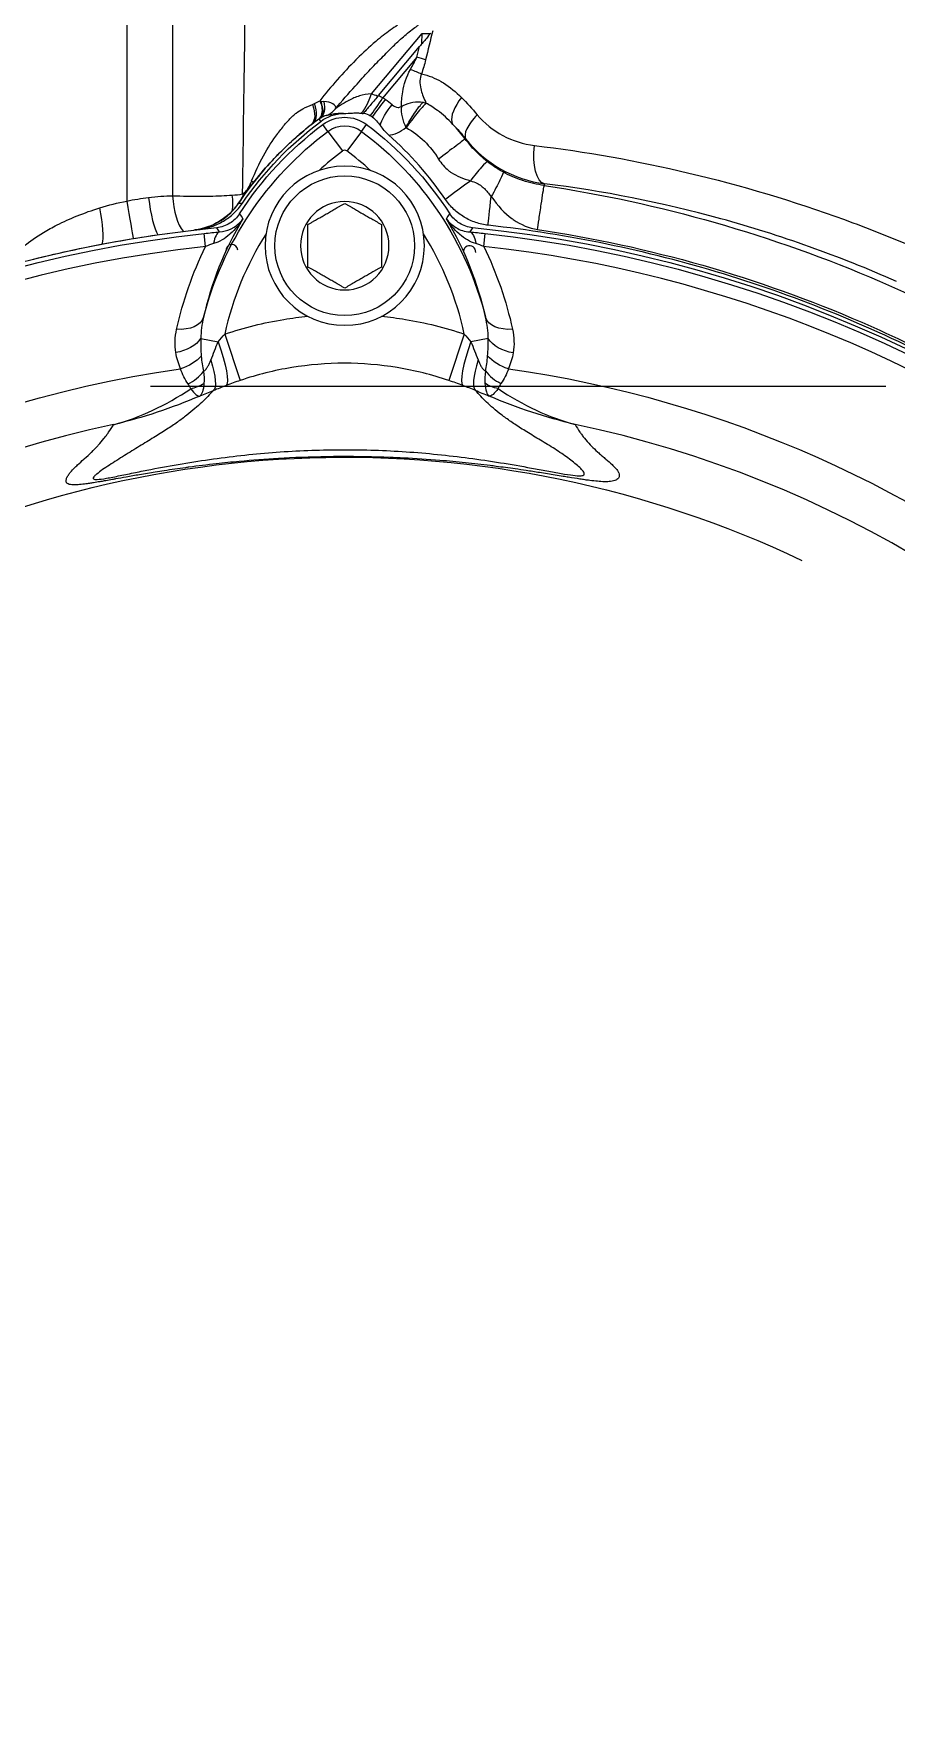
# Model space of a CAD drawing. Header units: millimetres. Extents: x 553637 to 584936, y 5008 to 53898.
# Drawn here: x 560128 to 560198.4, y 42216.2 to 42352.8 of the extents above; entities that cross this region are included whole.
import ezdxf

# ---------------------------------------------------------------- set-up
doc = ezdxf.new("R2010")
doc.units = ezdxf.units.MM
doc.header["$LTSCALE"] = 10
doc.header["$MEASUREMENT"] = 0
doc.layers.add('2', color=2, linetype='Continuous')

msp = doc.modelspace()

# ---------------------------------------------------------------- linework, layer by layer
at = {"layer": '2', "extrusion": (-1, 1.31047e-06, 1.33332e-29)}
for p, q in [((560135.63, 42353.49), (560135.63, 42339.14)), ((560139.37, 42352.34), (560139.37, 42352.34)), ((560155.59, 42347.89), (560159.73, 42352.82)), ((560159.71, 42351.99), (560159.73, 42352.82)), ((560156.16, 42347.75), (560159.51, 42351.75)), ((560159.29, 42350.88), (560156.5, 42347.55)), ((560151.31, 42345.83), (560151.45, 42345.64)), ((560152.03, 42344.82), (560151.61, 42345.38)), ((560154.79, 42344.82), (560155.2, 42345.38)), ((560154.92, 42346.28), (560154.95, 42346.32)), ((560152.03, 42344.82), (560153.23, 42343.23)), ((560154.79, 42344.82), (560153.59, 42343.22)), ((560163.25, 42344.2), (560163.28, 42344.22)), ((560145.21, 42339.82), (560145.21, 42339.82)), ((560169.71, 42340.55), (560169.69, 42340.4)), ((560139.49, 42338.49), (560139.49, 42338.49)), ((560137.69, 42337.69), (560137.69, 42337.69)), ((560139.63, 42337.9), (560139.63, 42337.9)), ((560139.69, 42337.72), (560139.69, 42337.72)), ((560142.06, 42335.43), (560141.95, 42336.49)), ((560164.75, 42335.43), (560164.86, 42336.49)), ((560141.82, 42329.34), (560141.82, 42329.34)), ((560141.66, 42327.92), (560143.08, 42327.65)), ((560143.62, 42328.27), (560144.89, 42324.49)), ((560163.17, 42328.27), (560161.9, 42324.49)), ((560165.12, 42327.91), (560163.71, 42327.65)), ((560141.82, 42325.54), (560141.82, 42325.55)), ((560141.82, 42323.3), (560141.82, 42323.3)), ((560141.82, 42317.55), (560141.82, 42317.55)), ((560141.82, 42317.43), (560141.82, 42317.44))]:
    msp.add_line(p, q, dxfattribs=at)
at = {"layer": '2'}
msp.add_line((560197.56, 42323.99, 9.82), (560137.56, 42323.99, 9.82), dxfattribs=at)
at = {"layer": '2', "extrusion": (3.3667e-22, 2.56909e-16, -1)}
for radius in [6.5, 3.61]:
    msp.add_circle((-560153.41, 42335.49), radius, dxfattribs=at)
at = {"layer": '2'}
msp.add_circle((560153.41, 42335.49), 5.7, dxfattribs=at)
at = {"layer": '2', "extrusion": (3.3667e-22, 2.56909e-16, -1)}
for centre, radius, start, end in [((-560168.53, 42322.82), 28.2, 32.7999, 53.1302), ((-560153.41, 42342.99), 2.99, 53.1302, 126.87), ((-560153.41, 42342.99), 2.3, 53.1302, 126.87), ((-560138.43, 42322.97), 27.99, 126.8053, 147.2755), ((-560168.53, 42322.82), 27.5, 14.3449, 53.1302), ((-560138.43, 42322.97), 27.3, 126.8037, 165.8341), ((-560153.41, 42231.49), 105.99, 5.6479, 84.351), ((-560153.41, 42231.49), 105.99, 95.6479, 174.351), ((-560153.41, 42231.49), 105.63, 6.2249, 83.7714), ((-560153.41, 42231.49), 105.63, 96.2249, 173.7714), ((-560127.01, 42330.01), 4.5, 102.8403, 103.0476), ((-560153.41, 42231.49), 94.9, 8.0915, 81.884), ((-560153.41, 42231.49), 94.9, 98.0915, 161.1672), ((-560153.41, 42231.49), 86.73, 60.7815, 115.472), ((-560153.41, 42231.49), 105.99, 275.6479, 354.351), ((-560153.41, 42231.49), 105.99, 185.6479, 264.351), ((-560153.41, 42231.49), 105.63, 276.2249, 353.7714), ((-560153.41, 42231.49), 105.63, 186.2249, 263.7714), ((-560153.41, 42231.49), 94.9, 188.0915, 261.884)]:
    msp.add_arc(centre, radius, start, end, dxfattribs=at)
at = {"layer": '2'}
for centre, radius, start, end in [((560168.53, 42322.82), 25.5, 126.8698, 132.457), ((560153.41, 42342.99), 0.3, 52.689, 126.8698), ((560138.43, 42322.97), 25.3, 47.5579, 53.1963), ((560168.53, 42322.82), 25.5, 147.6578, 167.6577), ((560144.2, 42335.08), 0.5, 5.3547, 185.3547), ((560138.43, 42322.97), 25.3, 12.1041, 32.2334), ((560153.41, 42231.49), 104.56, 96.2287, 173.7751), ((560163.6, 42334.99), 0.5, 354.6504, 174.6504), ((560153.41, 42231.49), 104.56, 20.1521, 83.7751), ((560153.41, 42231.49), 91.36, 101.9162, 258.0836), ((560153.41, 42231.49), 91.36, 281.878, 78.1218), ((560153.41, 42231.49), 104.56, 276.2287, 353.7751)]:
    msp.add_arc(centre, radius, start, end, dxfattribs=at)
for centre, major_axis, ratio, start_param, end_param in [((560158.84, 42352.98), (-3, 0.07), 0.047895, 1.873783, 2.124332), ((560591.43, 42238.07), (-122.18, 434.89), 0.982721, 1.04372, 1.049181), ((560158.93, 42350.77), (-1.94, 0.49), 0.095744, 4.145531, 4.550138), ((560153.81, 42342.39), (1, 5.7), 0.953355, 6.038188, 6.137862), ((560149.48, 42347.21), (-1.29, 1.78), 0.560588, -3.077173, -2.013846), ((560150.14, 42347.46), (-0.94, 1.77), 0.605576, 4.061591, 4.306874), ((560151.1, 42347.94), (-1.03, -1.72), 0.99801, 0.979149, 1.422152), ((560155.6, 42347.61), (-1.63, -1.84), 0.134325, 1.72834, 1.763989), ((560153.77, 42343.03), (-1.49, 5.13), 0.982332, 5.447958, 5.523302), ((560156.21, 42346.99), (-0.876, 0.33), 0.677534, -1.904948, -1.650838), ((560159.06, 42345.75), (-1.16, -1.5), 0.076836, 3.618277, 5.191216), ((560159.01, 42345.65), (-1.85, -0.76), 0.739589, 3.863385, 4.013111), ((560151.47, 42345.9), (-1.08, -0.79), 0.034781, -0.96165, -0.765568), ((560150.87, 42342.9), (-1.81, -3.2), 0.434935, 3.808219, 3.858947), ((560138.51, 42323), (3.16, -28.46), 0.983419, 2.066085, 2.313257), ((560161.74, 42343.05), (-1.51, -1.15), 0.010256, 3.193963, 5.164469), ((560163.89, 42340.85), (-1.17, -1.5), 0.074885, 3.194102, 4.811016), ((560143.39, 42340.67), (-2.95, 1.16), 0.305157, 3.889197, 3.938562), ((560132.59, 42338.76), (-0.81, 3.42), 0.218845, 3.495632, 4.606553), ((560135.63, 42339.32), (-0.56, 3.43), 0.008453, 1.62247, 2.817153), ((560138.06, 42339.61), (-0.36, 3.42), 0.195511, 1.603123, 2.782229), ((560140.73, 42339.75), (-0.11, 3.4), 0.40397, 1.609685, 2.694217), ((560142.36, 42339.81), (-0.74, 3.2), 0.553143, 4.106289, 4.524962), ((560143.48, 42333.63), (-0.26, 2.99), 0.276748, 0.036326, 0.799906), ((560164.5, 42327.8), (-1.42, -3.74), 0.172767, -1.466399, -0.05912), ((560165.7, 42327.31), (-1.57, -3.68), 0.230511, -1.157345, -0.052827), ((560140.36, 42326.13), (-1.79, -1.75), 0.69819, 1.093575, 1.755254), ((560166.42, 42326.15), (-1.78, 1.75), 0.696182, 1.382904, 2.049497), ((560140.56, 42325.83), (-2.39, -0.72), 0.811745, 1.443845, 1.917873), ((560058.25, 42229.18), (-116.32, -86.58), 0.387664, 3.384963, 3.403635)]:
    msp.add_ellipse(centre, major_axis=major_axis, ratio=ratio, start_param=start_param, end_param=end_param, dxfattribs=at)
at = {"layer": '2', "extrusion": (3.3667e-22, 2.56909e-16, -1)}
for centre, major_axis, ratio, start_param, end_param in [((560592.53, 42234.93), (127.08, -436.27), 0.982333, 2.107866, 2.109856), ((560158.59, 42349.63), (-1.89, 0.65), 0.150871, 1.614645, 2.131774), ((560149.27, 42347.14), (1.35, -1.82), 0.558596, -1.119162, -0.05176), ((560150.29, 42347.54), (-1.06, 1.68), 0.60684, -4.191021, -3.208838), ((560163.3, 42327.89), (-16.9, -17.79), 0.86441, 1.385433, 1.764018), ((560152.57, 42342.97), (-1.89, 2.41), 0.124002, -0.052285, -0.04192), ((560153.87, 42343.43), (3.43, 0.04), 0.887524, -1.237023, -1.062941), ((560158.27, 42344.95), (0.168, 0.178), 0.531087, -0.276884, -0.129285), ((560170.15, 42343.51), (-0.37, -2.98), 0.420508, 0.057724, 1.571265), ((560165.42, 42339.85), (-0.91, -1.67), 0.065971, 3.194068, 4.885172), ((560142.68, 42339.89), (-1.75, 2.72), 0.66149, 2.029825, 2.09864), ((560168.61, 42324.29), (-0.2, -34.75), 0.746516, 2.051796, 2.060901), ((560164.02, 42340.89), (-2.46, -1.72), 0.042888, 0.27385, 1.454625), ((560140.6, 42341.73), (-1.59, -4.72), 0.998169, -1.305757, -0.440171), ((560165.44, 42340.05), (-0.33, -2.98), 0.005759, 0.258371, 1.386035), ((560163.34, 42333.63), (-0.26, -2.99), 0.275932, 3.17791, 3.941991), ((560139.47, 42330.26), (-2.44, 0.55), 0.61716, 3.185961, 4.481982), ((560167.33, 42330.26), (-2.44, -0.55), 0.617656, -1.342509, -0.044391), ((560139.39, 42328.35), (-2.46, -0.42), 0.642659, 3.667819, 4.729172), ((560142.29, 42327.8), (-1.42, 3.74), 0.172155, 1.675815, 3.083601), ((560167.39, 42328.33), (-2.46, 0.44), 0.64256, -1.593135, -0.531778), ((560139.78, 42327.03), (-2.32, -0.93), 0.631919, 4.03099, 4.864846), ((560141.07, 42327.31), (-1.57, 3.68), 0.228853, 1.989243, 3.088598), ((560166.99, 42327.04), (-2.32, 0.94), 0.6313, -1.727433, -0.890658), ((560166.21, 42325.84), (-2.4, 0.72), 0.81164, -1.697389, -1.222761)]:
    msp.add_ellipse(centre, major_axis=major_axis, ratio=ratio, start_param=start_param, end_param=end_param, dxfattribs=at)
at = {"layer": '2'}
for points, degree in [([(560139.37, 42339.57), (560139.37, 42344.21), (560139.37, 42348.85), (560139.37, 42353.49)], 3), ([(560145.07, 42339.72), (560145.14, 42344.31), (560145.21, 42348.9), (560145.27, 42353.49)], 3), ([(560158.77, 42349.89), (560158.95, 42350.22), (560159.13, 42350.54), (560159.29, 42350.88)], 3), ([(560160.01, 42350.67), (560159.92, 42350.28), (560159.8, 42349.9), (560159.68, 42349.53)], 3), ([(560152.57, 42348.77), (560152.57, 42348.77), (560152.57, 42348.77), (560152.57, 42348.77)], 3), ([(560154.77, 42346.31), (560154.94, 42346.49), (560155.12, 42346.76), (560155.3, 42347.11), (560155.46, 42347.5), (560155.59, 42347.89)], 5), ([(560150.77, 42347.03), (560150.82, 42347.05), (560150.87, 42347.07), (560150.93, 42347.1)], 3), ([(560150.93, 42347.1), (560151.08, 42347.16), (560151.23, 42347.24), (560151.37, 42347.32)], 3), ([(560151.31, 42345.83), (560151.54, 42346.03), (560151.63, 42346.4), (560151.56, 42346.85)], 3), ([(560151.37, 42347.32), (560151.43, 42347.3), (560151.46, 42347.3), (560151.5, 42347.29)], 3), ([(560151.37, 42347.32), (560151.46, 42347.11), (560151.52, 42346.99), (560151.56, 42346.85)], 3), ([(560151.5, 42347.29), (560151.61, 42347.27), (560151.68, 42347.26), (560151.71, 42347.26)], 3), ([(560152.56, 42346.99), (560152.56, 42346.99), (560152.56, 42346.99), (560152.56, 42346.99)], 3), ([(560155.5, 42346.11), (560155.78, 42346.45), (560156.17, 42347.01), (560156.5, 42347.55)], 3), ([(560156.71, 42347.44), (560156.32, 42346.93), (560155.91, 42346.38), (560155.65, 42346.02)], 3), ([(560156.32, 42345.3), (560156.42, 42345.77), (560156.8, 42346.46), (560157.29, 42347)], 3), ([(560157.29, 42347), (560157.11, 42347.15), (560156.92, 42347.3), (560156.71, 42347.44)], 3), ([(560158.03, 42346.85), (560157.96, 42346.33), (560158.13, 42345.69), (560158.4, 42345.14)], 3), ([(560162.94, 42347.6), (560163.38, 42347.15), (560163.82, 42346.68), (560164.22, 42346.19)], 3), ([(560150.67, 42345.36), (560150.47, 42345.21), (560150.27, 42345.04), (560150.07, 42344.88)], 3), ([(560150.83, 42345.48), (560150.77, 42345.44), (560150.72, 42345.4), (560150.67, 42345.36)], 3), ([(560151.31, 42345.83), (560151.15, 42345.72), (560150.99, 42345.6), (560150.83, 42345.48)], 3), ([(560151.95, 42346.13), (560151.94, 42346.15), (560151.71, 42346.07), (560151.42, 42345.9)], 3), ([(560151.42, 42345.9), (560151.42, 42345.9), (560151.42, 42345.9), (560151.42, 42345.9)], 3), ([(560151.45, 42345.64), (560151.99, 42346.05), (560152.65, 42346.28), (560153.32, 42346.29)], 3), ([(560152.56, 42346.24), (560152.56, 42346.24), (560152.56, 42346.24), (560152.56, 42346.24)], 3), ([(560154.77, 42346.31), (560154.82, 42346.3), (560154.87, 42346.29), (560154.92, 42346.28)], 3), ([(560158.42, 42345.13), (560159.51, 42344.52), (560160.42, 42343.63), (560161.07, 42342.56)], 3), ([(560162.24, 42345.4), (560162.6, 42345.03), (560162.95, 42344.64), (560163.28, 42344.22)], 3), ([(560163.25, 42344.2), (560162.93, 42344.61), (560162.59, 42345.02), (560162.24, 42345.4)], 3), ([(560164.22, 42346.19), (560165.38, 42344.79), (560167.09, 42343.89), (560168.9, 42343.67)], 3), ([(560149.43, 42344.32), (560149.42, 42344.31), (560149.41, 42344.3), (560149.39, 42344.29)], 3), ([(560150.07, 42344.88), (560149.9, 42344.74), (560149.74, 42344.6), (560149.59, 42344.46)], 3), ([(560163.28, 42344.22), (560164.87, 42342.2), (560167.21, 42340.88), (560169.71, 42340.55)], 3), ([(560144.23, 42339.62), (560144.53, 42339.63), (560144.82, 42339.67), (560145.07, 42339.72)], 3), ([(560145.96, 42340.65), (560145.92, 42340.7), (560145.86, 42340.74), (560145.81, 42340.78)], 3), ([(560133.42, 42338.58), (560134.14, 42338.8), (560134.88, 42338.99), (560135.63, 42339.14)], 3), ([(560135.63, 42339.14), (560136.22, 42339.26), (560136.81, 42339.36), (560137.4, 42339.43)], 3), ([(560137.4, 42339.43), (560138.08, 42339.51), (560138.74, 42339.56), (560139.37, 42339.57)], 3), ([(560144.74, 42338.96), (560144.85, 42338.96), (560144.96, 42338.96), (560145.07, 42338.97)], 3), ([(560144.74, 42338.96), (560144.74, 42338.96), (560144.74, 42338.96), (560144.74, 42338.96), (560144.74, 42338.96), (560144.74, 42338.96)], 5), ([(560144.75, 42338.98), (560144.75, 42338.98), (560144.75, 42338.98), (560144.75, 42338.98), (560144.75, 42338.98), (560144.75, 42338.98)], 5), ([(560145.1, 42337.68), (560143.55, 42335.1), (560142.51, 42332.41), (560141.89, 42329.64)], 3), ([(560143.19, 42336.61), (560143.12, 42336.73), (560143.05, 42336.85), (560142.98, 42336.96)], 3), ([(560144.83, 42338.1), (560144.92, 42337.96), (560145.01, 42337.82), (560145.1, 42337.68)], 3), ([(560161.71, 42337.69), (560161.8, 42337.82), (560161.89, 42337.96), (560161.98, 42338.1)], 3), ([(560164.9, 42329.65), (560164.29, 42332.41), (560163.25, 42335.11), (560161.71, 42337.69)], 3), ([(560163.84, 42336.96), (560163.77, 42336.85), (560163.7, 42336.73), (560163.63, 42336.61)], 3), ([(560141.95, 42336.49), (560142.37, 42336.54), (560142.78, 42336.58), (560143.19, 42336.61)], 3), ([(560142.7, 42335.66), (560142.48, 42335.59), (560142.27, 42335.51), (560142.06, 42335.43)], 3), ([(560163.63, 42336.61), (560164.03, 42336.58), (560164.44, 42336.54), (560164.86, 42336.49)], 3), ([(560164.75, 42335.43), (560164.54, 42335.51), (560164.33, 42335.59), (560164.11, 42335.66)], 3), ([(560139.69, 42328.66), (560140.2, 42330.97), (560140.98, 42333.23), (560142.06, 42335.43)], 3), ([(560164.75, 42335.43), (560165.82, 42333.23), (560166.6, 42330.98), (560167.1, 42328.67)], 3), ([(560141.89, 42329.64), (560141.75, 42329.07), (560141.67, 42328.5), (560141.66, 42327.92)], 3), ([(560165.12, 42327.91), (560165.12, 42328.5), (560165.04, 42329.07), (560164.9, 42329.65)], 3), ([(560139.62, 42326.76), (560139.52, 42327.39), (560139.55, 42328.02), (560139.69, 42328.66)], 3), ([(560141.66, 42327.92), (560141.65, 42327.43), (560141.67, 42326.95), (560141.7, 42326.48)], 3), ([(560142.48, 42326.14), (560142.69, 42326.64), (560142.87, 42327.15), (560143.08, 42327.65)], 3), ([(560143.08, 42327.65), (560143.26, 42327.86), (560143.43, 42328.07), (560143.62, 42328.27)], 3), ([(560163.17, 42328.27), (560163.35, 42328.07), (560163.53, 42327.86), (560163.71, 42327.65)], 3), ([(560163.71, 42327.65), (560163.91, 42327.16), (560164.09, 42326.66), (560164.29, 42326.17)], 3), ([(560165.07, 42326.49), (560165.11, 42326.96), (560165.13, 42327.43), (560165.12, 42327.91)], 3), ([(560167.1, 42328.67), (560167.24, 42328.02), (560167.27, 42327.38), (560167.16, 42326.74)], 3), ([(560140.01, 42325.44), (560139.84, 42325.87), (560139.7, 42326.31), (560139.62, 42326.76)], 3), ([(560141.7, 42326.48), (560141.73, 42326.03), (560141.79, 42325.62), (560141.88, 42325.23)], 3), ([(560164.89, 42325.26), (560164.98, 42325.64), (560165.04, 42326.05), (560165.07, 42326.49)], 3), ([(560167.16, 42326.74), (560167.08, 42326.3), (560166.94, 42325.87), (560166.77, 42325.45)], 3), ([(560140.62, 42324.22), (560140.36, 42324.57), (560140.16, 42324.98), (560140.01, 42325.44)], 3), ([(560141.88, 42325.23), (560141.93, 42324.87), (560141.95, 42324.54), (560141.92, 42324.25)], 3), ([(560161.9, 42324.49), (560160.52, 42324.95), (560157.73, 42325.65), (560153.38, 42326.01), (560149.06, 42325.65), (560146.27, 42324.96), (560144.89, 42324.49)], 3), ([(560146.79, 42325.05), (560146.79, 42325.05), (560146.79, 42325.05), (560146.79, 42325.05)], 3), ([(560152.42, 42325.87), (560152.42, 42325.87), (560152.42, 42325.87), (560152.42, 42325.87)], 3), ([(560164.89, 42325.26), (560164.84, 42324.89), (560164.82, 42324.55), (560164.85, 42324.26)], 3), ([(560166.77, 42325.45), (560166.61, 42324.99), (560166.41, 42324.58), (560166.16, 42324.24)], 3), ([(560134.55, 42320.87), (560136.71, 42321.46), (560138.81, 42322.45), (560140.84, 42323.81)], 3), ([(560140.84, 42323.81), (560140.8, 42323.95), (560140.72, 42324.09), (560140.62, 42324.22)], 3), ([(560140.84, 42323.81), (560141.15, 42323.4), (560141.41, 42323.18), (560141.58, 42323.21)], 3), ([(560141.92, 42324.25), (560141.88, 42323.69), (560141.76, 42323.32), (560141.58, 42323.21)], 3), ([(560143.74, 42324.08), (560143.38, 42323.94), (560143.03, 42323.8), (560142.68, 42323.65)], 3), ([(560144.89, 42324.49), (560144.5, 42324.36), (560144.12, 42324.22), (560143.74, 42324.08)], 3), ([(560164.09, 42323.66), (560163.75, 42323.8), (560163.4, 42323.94), (560163.05, 42324.08)], 3), ([(560164.85, 42324.26), (560164.89, 42323.69), (560165.02, 42323.33), (560165.19, 42323.21)], 3), ([(560165.94, 42323.82), (560165.63, 42323.4), (560165.36, 42323.19), (560165.19, 42323.21)], 3), ([(560166.16, 42324.24), (560166.06, 42324.1), (560165.97, 42323.96), (560165.94, 42323.82)], 3), ([(560165.94, 42323.82), (560167.96, 42322.45), (560170.05, 42321.47), (560172.21, 42320.89)], 3), ([(560141.58, 42323.21), (560139.28, 42322.22), (560136.93, 42321.45), (560134.55, 42320.87)], 3), ([(560172.21, 42320.89), (560169.83, 42321.46), (560167.49, 42322.23), (560165.19, 42323.21)], 3), ([(560168.05, 42322.54), (560168.05, 42322.54), (560168.05, 42322.54), (560168.05, 42322.54)], 3), ([(560169.71, 42321.75), (560169.71, 42321.75), (560169.71, 42321.75), (560169.71, 42321.75)], 3), ([(560146.82, 42318.03), (560146.82, 42318.03), (560146.82, 42318.03), (560146.82, 42318.03)], 3), ([(560146.82, 42317.96), (560146.82, 42317.96), (560146.82, 42317.96), (560146.82, 42317.96)], 3), ([(560152.37, 42318.26), (560152.37, 42318.26), (560152.37, 42318.26), (560152.37, 42318.26)], 3), ([(560134.07, 42316.52), (560134.07, 42316.52), (560134.07, 42316.52), (560134.07, 42316.52)], 3), ([(560134.69, 42316.44), (560134.69, 42316.44), (560134.69, 42316.44), (560134.69, 42316.44)], 3), ([(560134.71, 42316.64), (560134.71, 42316.64), (560134.71, 42316.64), (560134.71, 42316.64)], 3), ([(560167.55, 42317.05), (560167.55, 42317.05), (560167.55, 42317.05), (560167.55, 42317.05)], 3), ([(560169.23, 42316.76), (560169.23, 42316.76), (560169.23, 42316.76), (560169.23, 42316.76)], 3), ([(560169.25, 42316.97), (560169.25, 42316.97), (560169.25, 42316.97), (560169.25, 42316.97)], 3), ([(560169.28, 42317.22), (560169.28, 42317.22), (560169.28, 42317.22), (560169.28, 42317.22)], 3), ([(560134.04, 42316.02), (560134.04, 42316.02), (560134.04, 42316.02), (560134.04, 42316.02)], 3), ([(560134.68, 42316.17), (560134.68, 42316.17), (560134.68, 42316.17), (560134.68, 42316.17)], 3)]:
    msp.add_open_spline(points, degree=degree, dxfattribs=at)
for points, degree, knots in [([(560157.72, 42353.49), (560157.31, 42353.24), (560156.93, 42352.96), (560156.55, 42352.67), (560156.34, 42352.5), (560156.14, 42352.34), (560155.94, 42352.17), (560155.41, 42351.71), (560154.9, 42351.24), (560154.4, 42350.75), (560154.37, 42350.72), (560154.34, 42350.69), (560154.31, 42350.66), (560153.27, 42349.61), (560152.29, 42348.49), (560151.37, 42347.32)], 3, [0, 0, 0, 0, 0.1163459, 0.1163459, 0.1163459, 0.1806733, 0.1806733, 0.1806733, 0.3509431, 0.3509431, 0.3509431, 0.3613465, 0.3613465, 0.3613465, 0.7226931, 0.7226931, 0.7226931, 0.7226931]), ([(560152.65, 42346.67), (560153.18, 42347.3), (560153.72, 42347.92), (560154.27, 42348.53), (560154.46, 42348.74), (560154.65, 42348.95), (560154.84, 42349.16), (560155.2, 42349.56), (560155.56, 42349.95), (560155.93, 42350.33), (560156.26, 42350.67), (560156.59, 42351.01), (560156.92, 42351.34), (560157.16, 42351.58), (560157.4, 42351.82), (560157.64, 42352.05), (560157.94, 42352.32), (560158.23, 42352.59), (560158.53, 42352.84), (560158.7, 42352.98), (560158.86, 42353.11), (560159.03, 42353.24), (560159.16, 42353.33), (560159.3, 42353.42), (560159.43, 42353.49)], 3, [0.1422618, 0.1422618, 0.1422618, 0.1422618, 0.3566972, 0.3566972, 0.3566972, 0.4315289, 0.4315289, 0.4315289, 0.5711326, 0.5711326, 0.5711326, 0.6957149, 0.6957149, 0.6957149, 0.785568, 0.785568, 0.785568, 0.8927857, 0.8927857, 0.8927857, 0.952768, 0.952768, 0.952768, 1, 1, 1, 1]), ([(560160.44, 42352.86), (560160.32, 42352.72), (560160.2, 42352.57), (560159.89, 42352.2), (560159.7, 42351.97), (560159.51, 42351.75)], 3, [-0.1749773, -0.1749773, -0.1749773, -0.1749773, -0.1155453, -0.1155453, -0.0259438, -0.0259438, -0.0259438, -0.0259438]), ([(560158.03, 42346.85), (560158.03, 42347.2), (560158.07, 42347.62), (560158.14, 42348.06), (560158.25, 42348.65), (560158.44, 42349.3), (560158.77, 42349.89)], 3, [0.0000095, 0.0000095, 0.0000095, 0.0000095, 0.4284495, 0.4284495, 0.4284495, 0.9999989, 0.9999989, 0.9999989, 0.9999989]), ([(560159.68, 42349.53), (560159.51, 42349.17), (560159.52, 42348.73), (560159.62, 42348.31), (560159.63, 42348.26), (560159.64, 42348.21), (560159.65, 42348.17), (560159.69, 42348), (560159.75, 42347.84), (560159.81, 42347.68), (560159.89, 42347.48), (560159.98, 42347.29), (560160.04, 42347.13)], 3, [0, 0, 0, 0, 0.4999993, 0.4999993, 0.4999993, 0.5556192, 0.5556192, 0.5556192, 0.7499993, 0.7499993, 0.7499993, 0.9999993, 0.9999993, 0.9999993, 0.9999993]), ([(560159.68, 42349.53), (560160.26, 42349.4), (560160.78, 42349.18), (560161.27, 42348.89), (560161.33, 42348.85), (560161.4, 42348.82), (560161.46, 42348.78), (560162, 42348.44), (560162.49, 42348.04), (560162.94, 42347.6)], 3, [0, 0, 0, 0, 0.441619, 0.441619, 0.441619, 0.5, 0.5, 0.5, 1, 1, 1, 1]), ([(560155.59, 42347.89), (560155.24, 42347.89), (560154.91, 42347.82), (560154.61, 42347.72), (560154.3, 42347.62), (560154.02, 42347.5), (560153.75, 42347.36), (560153.73, 42347.35), (560153.71, 42347.34), (560153.69, 42347.33), (560153.46, 42347.2), (560153.24, 42347.07), (560153.05, 42346.95), (560152.85, 42346.82), (560152.68, 42346.7), (560152.65, 42346.67)], 3, [0, 0, 0, 0, 0.25, 0.25, 0.25, 0.5, 0.5, 0.5, 0.51946, 0.51946, 0.51946, 0.75, 0.75, 0.75, 1, 1, 1, 1]), ([(560145.81, 42340.78), (560146.1, 42341.49), (560146.42, 42342.18), (560146.78, 42342.83), (560147.13, 42343.48), (560147.52, 42344.09), (560147.94, 42344.65), (560147.94, 42344.66), (560147.95, 42344.66), (560147.95, 42344.67), (560148.16, 42344.94), (560148.37, 42345.21), (560148.59, 42345.46), (560148.66, 42345.54), (560148.73, 42345.62), (560148.8, 42345.7), (560148.84, 42345.74), (560148.89, 42345.79), (560148.93, 42345.84), (560149.04, 42345.95), (560149.15, 42346.06), (560149.26, 42346.16), (560149.32, 42346.21), (560149.38, 42346.27), (560149.44, 42346.31), (560149.62, 42346.46), (560149.81, 42346.57), (560150, 42346.67), (560150.26, 42346.81), (560150.52, 42346.91), (560150.77, 42347.03)], 3, [0.0000003, 0.0000003, 0.0000003, 0.0000003, 0.25, 0.25, 0.25, 0.5, 0.5, 0.5, 0.5019613, 0.5019613, 0.5019613, 0.625, 0.625, 0.625, 0.663711, 0.663711, 0.663711, 0.6875, 0.6875, 0.6875, 0.75, 0.75, 0.75, 0.7822393, 0.7822393, 0.7822393, 0.875, 0.875, 0.875, 1, 1, 1, 1]), ([(560151.56, 42346.85), (560151.62, 42346.64), (560151.65, 42346.46), (560151.62, 42346.3), (560151.6, 42346.14), (560151.54, 42346), (560151.42, 42345.9)], 3, [0.0001358, 0.0001358, 0.0001358, 0.0001358, 0.5001358, 0.5001358, 0.5001358, 1, 1, 1, 1]), ([(560152.65, 42346.67), (560152.66, 42346.69), (560152.66, 42346.71), (560152.67, 42346.72), (560152.74, 42346.98), (560152.28, 42347.24), (560151.71, 42347.26)], 3, [0, 0, 0, 0, 0.058271, 0.058271, 0.058271, 1, 1, 1, 1]), ([(560156.1, 42347.69), (560156, 42347.56), (560155.89, 42347.43), (560155.68, 42347.18), (560155.57, 42347.06), (560155.38, 42346.82), (560155.28, 42346.71), (560155.11, 42346.5), (560155.03, 42346.4), (560154.95, 42346.32)], 3, [-0.1996856, -0.1996856, -0.1996856, -0.1996856, -0.1497557, -0.1497557, -0.1001365, -0.1001365, -0.0513825, -0.0513825, -0.0000928, -0.0000928, -0.0000928, -0.0000928]), ([(560157.29, 42347), (560157.43, 42346.88), (560157.58, 42346.78), (560157.76, 42346.78), (560157.85, 42346.78), (560157.93, 42346.8), (560158.03, 42346.85)], 3, [0, 0, 0, 0, 0.689875, 0.689875, 0.689875, 1, 1, 1, 1]), ([(560159.78, 42347.19), (560159.27, 42347.28), (560158.66, 42347.17), (560158.15, 42346.91), (560158.13, 42346.9), (560158.11, 42346.89), (560158.09, 42346.88), (560158.08, 42346.88), (560158.07, 42346.87), (560158.06, 42346.87), (560158.06, 42346.86), (560158.05, 42346.86), (560158.05, 42346.86), (560158.04, 42346.85), (560158.03, 42346.84), (560158.03, 42346.85)], 3, [0, 0, 0, 0, 0.924311, 0.924311, 0.924311, 0.959401, 0.959401, 0.959401, 0.977053, 0.977053, 0.977053, 0.988526, 0.988526, 0.988526, 1, 1, 1, 1]), ([(560158.4, 42345.14), (560158.6, 42345.51), (560158.86, 42345.93), (560159.11, 42346.31), (560159.36, 42346.68), (560159.6, 42347), (560159.78, 42347.19)], 3, [0.000004, 0.000004, 0.000004, 0.000004, 0.500004, 0.500004, 0.500004, 1, 1, 1, 1]), ([(560162.24, 42345.4), (560161.84, 42345.82), (560161.42, 42346.21), (560160.97, 42346.54), (560160.67, 42346.76), (560160.36, 42346.96), (560160.04, 42347.13)], 3, [0.0000522, 0.0000522, 0.0000522, 0.0000522, 0.6024722, 0.6024722, 0.6024722, 1, 1, 1, 1]), ([(560162.94, 42347.6), (560162.34, 42346.83), (560162.03, 42346.05), (560162.15, 42345.6), (560162.17, 42345.53), (560162.2, 42345.46), (560162.24, 42345.4)], 3, [0, 0, 0, 0, 0.8561151, 0.8561151, 0.8561151, 0.9999723, 0.9999723, 0.9999723, 0.9999723]), ([(560150.67, 42345.36), (560149.82, 42344.69), (560148.99, 42343.96), (560148.19, 42343.16), (560147.95, 42342.92), (560147.72, 42342.68), (560147.49, 42342.43), (560146.48, 42341.35), (560145.55, 42340.17), (560144.74, 42338.96)], 3, [0, 0, 0, 0, 0.384651, 0.384651, 0.384651, 0.5, 0.5, 0.5, 1, 1, 1, 1]), ([(560153.32, 42346.29), (560153.11, 42346.3), (560152.92, 42346.29), (560152.74, 42346.27), (560152.63, 42346.26), (560152.53, 42346.24), (560152.44, 42346.22), (560152.37, 42346.21), (560152.3, 42346.2), (560152.24, 42346.18), (560152.09, 42346.15), (560151.97, 42346.12), (560151.95, 42346.13)], 3, [0, 0, 0, 0, 0.2131962, 0.2131962, 0.2131962, 0.3465997, 0.3465997, 0.3465997, 0.4430445, 0.4430445, 0.4430445, 0.6931993, 0.6931993, 0.6931993, 0.6931993]), ([(560153.32, 42346.29), (560153.57, 42346.3), (560153.82, 42346.32), (560154.17, 42346.33), (560154.31, 42346.33), (560154.55, 42346.33), (560154.66, 42346.32), (560154.77, 42346.31)], 3, [0, 0, 0, 0, 0.0753098, 0.0753098, 0.1183011, 0.1183011, 0.1527585, 0.1527585, 0.1527585, 0.1527585]), ([(560155.5, 42346.11), (560155.53, 42346.1), (560155.55, 42346.09), (560155.6, 42346.06), (560155.62, 42346.04), (560155.65, 42346.02)], 3, [0, 0, 0, 0, 0.00848869, 0.00848869, 0.01697739, 0.01697739, 0.01697739, 0.01697739]), ([(560155.65, 42346.02), (560155.78, 42345.92), (560155.9, 42345.81), (560156.12, 42345.56), (560156.23, 42345.43), (560156.32, 42345.3)], 3, [0, 0, 0, 0, 0.0502443, 0.0502443, 0.1002168, 0.1002168, 0.1002168, 0.1002168]), ([(560157, 42344.53), (560156.87, 42344.64), (560156.75, 42344.77), (560156.53, 42345.03), (560156.43, 42345.15), (560156.32, 42345.3)], 3, [0, 0, 0, 0, 0.0514556, 0.0514556, 0.102992, 0.102992, 0.102992, 0.102992]), ([(560157, 42344.53), (560157.2, 42344.52), (560157.44, 42344.57), (560157.72, 42344.71), (560157.93, 42344.81), (560158.16, 42344.96), (560158.4, 42345.14)], 3, [0.3980234, 0.3980234, 0.3980234, 0.3980234, 0.7432342, 0.7432342, 0.7432342, 1, 1, 1, 1]), ([(560164.22, 42346.19), (560163.84, 42345.79), (560163.54, 42345.39), (560163.38, 42345.04), (560163.21, 42344.7), (560163.18, 42344.41), (560163.28, 42344.22)], 3, [0.0000011, 0.0000011, 0.0000011, 0.0000011, 0.4999975, 0.4999975, 0.4999975, 0.9999965, 0.9999965, 0.9999965, 0.9999965]), ([(560144.74, 42338.96), (560145.56, 42340.2), (560146.49, 42341.37), (560148.31, 42343.32), (560149.17, 42344.13), (560150.07, 42344.88)], 3, [0, 0, 0, 0, 4.459101, 4.459101, 7.988593, 7.988593, 7.988593, 7.988593]), ([(560165.06, 42342.35), (560164.66, 42342.66), (560164.29, 42343), (560163.94, 42343.37), (560163.7, 42343.63), (560163.47, 42343.91), (560163.25, 42344.2)], 3, [0, 0, 0, 0, 0.585348, 0.585348, 0.585348, 1, 1, 1, 1]), ([(560161.07, 42342.56), (560161.28, 42342.2), (560161.56, 42341.89), (560161.89, 42341.63), (560161.96, 42341.57), (560162.03, 42341.52), (560162.11, 42341.47), (560162.54, 42341.18), (560163.06, 42340.96), (560163.67, 42340.79)], 3, [0, 0, 0, 0, 0.414669, 0.414669, 0.414669, 0.5, 0.5, 0.5, 1, 1, 1, 1]), ([(560168.9, 42343.67), (560177.16, 42342.69), (560185.82, 42340.68), (560194.19, 42337.62), (560196.03, 42336.95), (560197.85, 42336.23), (560199.66, 42335.46)], 3, [0, 0, 0, 0, 0.81981, 0.81981, 0.81981, 1, 1, 1, 1]), ([(560166.33, 42341.51), (560166.17, 42341.6), (560166.01, 42341.69), (560165.87, 42341.78), (560165.8, 42341.82), (560165.73, 42341.87), (560165.67, 42341.91), (560165.46, 42342.05), (560165.26, 42342.19), (560165.06, 42342.35)], 3, [0, 0, 0, 0, 0.342117, 0.342117, 0.342117, 0.5, 0.5, 0.5, 1, 1, 1, 1]), ([(560169.69, 42340.4), (560169.09, 42340.49), (560168.51, 42340.62), (560167.95, 42340.81), (560167.92, 42340.82), (560167.89, 42340.83), (560167.86, 42340.84), (560167.34, 42341.02), (560166.82, 42341.24), (560166.33, 42341.51)], 3, [0, 0, 0, 0, 0.5, 0.5, 0.5, 0.526985, 0.526985, 0.526985, 1, 1, 1, 1]), ([(560145.07, 42339.72), (560145.18, 42339.78), (560145.28, 42339.87), (560145.38, 42339.98), (560145.51, 42340.12), (560145.62, 42340.3), (560145.7, 42340.5)], 3, [0, 0, 0, 0, 0.441773, 0.441773, 0.441773, 1, 1, 1, 1]), ([(560163.67, 42340.79), (560164.07, 42340.66), (560164.34, 42340.55), (560164.58, 42340.35), (560164.66, 42340.29), (560164.73, 42340.22), (560164.81, 42340.15), (560164.97, 42339.98), (560165.14, 42339.76), (560165.37, 42339.5)], 3, [0, 0, 0, 0, 0.5, 0.5, 0.5, 0.657637, 0.657637, 0.657637, 1, 1, 1, 1]), ([(560169.15, 42336.82), (560169.17, 42336.99), (560169.21, 42337.3), (560169.27, 42337.67), (560169.32, 42338.04), (560169.39, 42338.47), (560169.45, 42338.88), (560169.55, 42339.58), (560169.65, 42340.17), (560169.68, 42340.35), (560169.68, 42340.38), (560169.69, 42340.4), (560169.69, 42340.4)], 3, [0.000002, 0.000002, 0.000002, 0.000002, 0.25, 0.25, 0.25, 0.5000036, 0.5000036, 0.5000036, 0.9259761, 0.9259761, 0.9259761, 1, 1, 1, 1]), ([(560169.69, 42340.4), (560179.1, 42339), (560188.33, 42336.36), (560197.06, 42332.59), (560199.66, 42331.47), (560202.21, 42330.25), (560204.71, 42328.94), (560215.63, 42323.19), (560225.57, 42315.59), (560233.99, 42306.57)], 3, [0, 0, 0, 0, 0.385478, 0.385478, 0.385478, 0.5, 0.5, 0.5, 1, 1, 1, 1]), ([(560198.44, 42332.57), (560193.76, 42334.64), (560188.94, 42336.36), (560184.1, 42337.69), (560179.27, 42339.02), (560174.42, 42339.97), (560169.71, 42340.55)], 3, [0.0000008, 0.0000008, 0.0000008, 0.0000008, 0.5, 0.5, 0.5, 1, 1, 1, 1]), ([(560126.05, 42333.9), (560126.08, 42334.08), (560126.18, 42334.3), (560126.35, 42334.54), (560126.38, 42334.58), (560126.41, 42334.62), (560126.44, 42334.67), (560126.65, 42334.92), (560126.93, 42335.2), (560127.28, 42335.5), (560127.69, 42335.84), (560128.21, 42336.21), (560128.82, 42336.57), (560129.17, 42336.78), (560129.54, 42336.99), (560129.94, 42337.19), (560130.96, 42337.7), (560132.14, 42338.19), (560133.42, 42338.58)], 3, [0.3969928, 0.3969928, 0.3969928, 0.3969928, 0.5, 0.5, 0.5, 0.5179289, 0.5179289, 0.5179289, 0.625, 0.625, 0.625, 0.75, 0.75, 0.75, 0.8207363, 0.8207363, 0.8207363, 1, 1, 1, 1]), ([(560139.37, 42339.57), (560140.13, 42339.54), (560141, 42339.52), (560141.85, 42339.53), (560142.04, 42339.53), (560142.22, 42339.54), (560142.41, 42339.54), (560143.05, 42339.55), (560143.67, 42339.58), (560144.23, 42339.62)], 3, [0, 0, 0, 0, 0.5, 0.5, 0.5, 0.6122238, 0.6122238, 0.6122238, 0.9999219, 0.9999219, 0.9999219, 0.9999219]), ([(560141.16, 42336.78), (560141.71, 42336.84), (560142.28, 42337.01), (560143.27, 42337.49), (560143.72, 42337.81), (560144.34, 42338.42), (560144.55, 42338.68), (560144.74, 42338.96)], 3, [0, 0, 0, 0, 1.696471, 1.696471, 3.306402, 3.306402, 4.311494, 4.311494, 4.311494, 4.311494]), ([(560141.49, 42336.81), (560141.84, 42336.85), (560142.2, 42336.93), (560142.88, 42337.16), (560143.2, 42337.32), (560143.82, 42337.69), (560144.11, 42337.9), (560144.63, 42338.4), (560144.86, 42338.67), (560145.07, 42338.97)], 3, [0, 0, 0, 0, 0.1078546, 0.1078546, 0.2156889, 0.2156889, 0.32354, 0.32354, 0.4313761, 0.4313761, 0.4313761, 0.4313761]), ([(560165.12, 42337.16), (560164.77, 42337.2), (560164.43, 42337.28), (560163.77, 42337.5), (560163.45, 42337.65), (560162.85, 42338.01), (560162.57, 42338.22), (560162.06, 42338.7), (560161.84, 42338.97), (560161.64, 42339.26)], 3, [0, 0, 0, 0, 0.1049386, 0.1049386, 0.209791, 0.209791, 0.3147657, 0.3147657, 0.4196034, 0.4196034, 0.4196034, 0.4196034]), ([(560165.37, 42339.5), (560165.9, 42338.74), (560166.46, 42338.15), (560167.05, 42337.71), (560167.09, 42337.69), (560167.12, 42337.66), (560167.16, 42337.64), (560167.79, 42337.19), (560168.45, 42336.92), (560169.15, 42336.82)], 3, [0, 0, 0, 0, 0.473031, 0.473031, 0.473031, 0.5, 0.5, 0.5, 1, 1, 1, 1]), ([(560145.1, 42337.68), (560144.82, 42337.24), (560144.47, 42336.82), (560144.07, 42336.46), (560144.05, 42336.44), (560144.03, 42336.43), (560144.01, 42336.41), (560143.63, 42336.08), (560143.19, 42335.8), (560142.7, 42335.66)], 3, [0, 0, 0, 0, 0.00160022, 0.00160022, 0.00160022, 0.001683551, 0.001683551, 0.001683551, 0.003200441, 0.003200441, 0.003200441, 0.003200441]), ([(560144.83, 42338.1), (560144.73, 42337.94), (560144.61, 42337.8), (560144.34, 42337.53), (560144.19, 42337.42), (560143.87, 42337.22), (560143.7, 42337.14), (560143.34, 42337.02), (560143.16, 42336.98), (560142.98, 42336.96)], 3, [0, 0, 0, 0, 0.0555392, 0.0555392, 0.112518, 0.112518, 0.1694965, 0.1694965, 0.225036, 0.225036, 0.225036, 0.225036]), ([(560143.19, 42336.61), (560143.53, 42336.64), (560143.82, 42336.72), (560144.08, 42336.84), (560144.16, 42336.87), (560144.23, 42336.91), (560144.29, 42336.95), (560144.43, 42337.03), (560144.55, 42337.11), (560144.66, 42337.21), (560144.83, 42337.35), (560144.98, 42337.51), (560145.1, 42337.68)], 3, [0, 0, 0, 0, 0.001201353, 0.001201353, 0.001201353, 0.00153948, 0.00153948, 0.00153948, 0.002207001, 0.002207001, 0.002207001, 0.003212598, 0.003212598, 0.003212598, 0.003212598]), ([(560161.71, 42337.69), (560161.9, 42337.41), (560162.16, 42337.17), (560162.48, 42336.97), (560162.49, 42336.97), (560162.51, 42336.96), (560162.52, 42336.95), (560162.83, 42336.77), (560163.19, 42336.64), (560163.63, 42336.61)], 3, [0, 0, 0, 0, 0.001607954, 0.001607954, 0.001607954, 0.001677327, 0.001677327, 0.001677327, 0.003215958, 0.003215958, 0.003215958, 0.003215958]), ([(560164.11, 42335.66), (560163.62, 42335.8), (560163.19, 42336.08), (560162.8, 42336.41), (560162.78, 42336.43), (560162.76, 42336.44), (560162.74, 42336.46), (560162.34, 42336.82), (560162, 42337.24), (560161.71, 42337.69)], 3, [0, 0, 0, 0, 0.001518095, 0.001518095, 0.001518095, 0.001601822, 0.001601822, 0.001601822, 0.003203644, 0.003203644, 0.003203644, 0.003203644]), ([(560163.84, 42336.96), (560163.66, 42336.98), (560163.47, 42337.02), (560163.12, 42337.14), (560162.94, 42337.22), (560162.62, 42337.42), (560162.47, 42337.54), (560162.2, 42337.8), (560162.08, 42337.94), (560161.98, 42338.1)], 3, [0, 0, 0, 0, 0.0556198, 0.0556198, 0.1126851, 0.1126851, 0.1697507, 0.1697507, 0.2253703, 0.2253703, 0.2253703, 0.2253703]), ([(560202.44, 42325.76), (560196.63, 42328.78), (560190.57, 42331.27), (560178.05, 42335.1), (560171.63, 42336.43), (560165.12, 42337.16)], 3, [0, 0, 0, 0, 1.963941, 1.963941, 3.928223, 3.928223, 3.928223, 3.928223]), ([(560128.01, 42334.4), (560130.23, 42334.94), (560132.46, 42335.42), (560136.96, 42336.23), (560139.22, 42336.56), (560141.49, 42336.81)], 3, [0.000001, 0.000001, 0.000001, 0.000001, 0.685193, 0.685193, 1.370385, 1.370385, 1.370385, 1.370385]), ([(560169.15, 42336.82), (560178.25, 42335.45), (560187.17, 42332.9), (560195.6, 42329.24), (560198.25, 42328.09), (560200.85, 42326.84), (560203.4, 42325.48), (560214.05, 42319.79), (560223.72, 42312.26), (560231.86, 42303.34)], 3, [0, 0, 0, 0, 0.3805822, 0.3805822, 0.3805822, 0.5, 0.5, 0.5, 0.9999998, 0.9999998, 0.9999998, 0.9999998]), ([(560143.62, 42328.27), (560145.2, 42328.81), (560146.81, 42329.21), (560148.44, 42329.47), (560149.09, 42329.58), (560149.74, 42329.66), (560150.39, 42329.73)], 3, [0, 0, 0, 0, 0.004955403, 0.004955403, 0.004955403, 0.006917839, 0.006917839, 0.006917839, 0.006917839]), ([(560156.42, 42329.73), (560157.07, 42329.66), (560157.71, 42329.58), (560158.36, 42329.47), (560159.99, 42329.2), (560161.59, 42328.81), (560163.17, 42328.27)], 3, [0.012913484, 0.012913484, 0.012913484, 0.012913484, 0.014855671, 0.014855671, 0.014855671, 0.019797719, 0.019797719, 0.019797719, 0.019797719]), ([(560141.88, 42325.23), (560141.96, 42325.27), (560142.03, 42325.33), (560142.09, 42325.4), (560142.1, 42325.42), (560142.12, 42325.44), (560142.13, 42325.46), (560142.15, 42325.49), (560142.17, 42325.52), (560142.19, 42325.55), (560142.21, 42325.58), (560142.23, 42325.61), (560142.25, 42325.64), (560142.29, 42325.72), (560142.33, 42325.81), (560142.37, 42325.89), (560142.41, 42325.97), (560142.45, 42326.06), (560142.48, 42326.14)], 3, [0, 0, 0, 0, 0.000281374, 0.000281374, 0.000281374, 0.000351718, 0.000351718, 0.000351718, 0.000457234, 0.000457234, 0.000457234, 0.000562749, 0.000562749, 0.000562749, 0.000844123, 0.000844123, 0.000844123, 0.001125498, 0.001125498, 0.001125498, 0.001125498]), ([(560164.29, 42326.17), (560164.33, 42326.08), (560164.36, 42326), (560164.4, 42325.91), (560164.44, 42325.83), (560164.48, 42325.75), (560164.53, 42325.66), (560164.55, 42325.62), (560164.57, 42325.58), (560164.6, 42325.54), (560164.62, 42325.51), (560164.64, 42325.48), (560164.66, 42325.46), (560164.73, 42325.37), (560164.8, 42325.3), (560164.89, 42325.26)], 3, [0, 0, 0, 0, 0.000280165, 0.000280165, 0.000280165, 0.000560329, 0.000560329, 0.000560329, 0.000700412, 0.000700412, 0.000700412, 0.000805473, 0.000805473, 0.000805473, 0.001120659, 0.001120659, 0.001120659, 0.001120659]), ([(560142.68, 42323.65), (560142.4, 42323.34), (560141.79, 42322.71), (560140.79, 42321.84), (560139.77, 42321.08), (560138.88, 42320.48), (560137.84, 42319.83), (560136.67, 42319.12), (560135.63, 42318.48), (560134.81, 42317.96), (560134.2, 42317.58), (560133.64, 42317.2), (560133.22, 42316.89), (560132.98, 42316.68), (560132.86, 42316.53), (560132.88, 42316.43), (560133.13, 42316.38), (560133.91, 42316.48), (560135.06, 42316.71), (560136.32, 42316.97), (560138.01, 42317.31), (560140.13, 42317.7), (560142.69, 42318.09), (560145.26, 42318.41), (560148.68, 42318.72), (560152.96, 42318.89), (560157.24, 42318.77), (560160.66, 42318.49), (560163.23, 42318.2), (560165.8, 42317.83), (560167.92, 42317.47), (560169.6, 42317.16), (560170.82, 42316.93), (560171.9, 42316.75), (560172.57, 42316.68), (560172.87, 42316.72), (560173, 42316.84), (560172.9, 42317.06), (560172.6, 42317.37), (560172.21, 42317.71), (560171.76, 42318.07), (560171.09, 42318.55), (560170.12, 42319.17), (560168.94, 42319.87), (560167.86, 42320.53), (560166.95, 42321.13), (560165.92, 42321.88), (560164.93, 42322.73), (560164.35, 42323.35), (560164.09, 42323.66)], 3, [0.0018414, 0.0018414, 0.0018414, 0.0018414, 0.0122275, 0.0226136, 0.0278066, 0.0329997, 0.0381927, 0.0433857, 0.0485788, 0.0511753, 0.0537718, 0.0563683, 0.0589648, 0.0602631, 0.0615614, 0.0628596, 0.0641579, 0.0654561, 0.0667544, 0.0680527, 0.0693509, 0.0719474, 0.074544, 0.0771405, 0.079737, 0.08493, 0.0901231, 0.0927196, 0.0953161, 0.0979126, 0.1005091, 0.1018074, 0.1031057, 0.1044039, 0.1057022, 0.1070004, 0.1082987, 0.1108952, 0.1134917, 0.1160882, 0.1186848, 0.1212813, 0.1264743, 0.1316674, 0.1368604, 0.1420534, 0.1472465, 0.1576325, 0.1680186, 0.1680186, 0.1680186, 0.1680186]), ([(560142.68, 42323.65), (560142.5, 42323.57), (560142.31, 42323.5), (560142.13, 42323.42), (560141.95, 42323.35), (560141.77, 42323.28), (560141.59, 42323.21)], 3, [0.000001066, 0.000001066, 0.000001066, 0.000001066, 0.000619747, 0.000619747, 0.000619747, 0.001239494, 0.001239494, 0.001239494, 0.001239494]), ([(560165.19, 42323.22), (560165.01, 42323.28), (560164.83, 42323.35), (560164.64, 42323.43), (560164.46, 42323.5), (560164.27, 42323.58), (560164.09, 42323.66)], 3, [0, 0, 0, 0, 0.000619216, 0.000619216, 0.000619216, 0.00123819, 0.00123819, 0.00123819, 0.00123819]), ([(560172.21, 42320.89), (560172.33, 42320.69), (560172.46, 42320.48), (560172.6, 42320.27), (560172.66, 42320.19), (560172.72, 42320.11), (560172.78, 42320.03), (560172.84, 42319.94), (560172.91, 42319.85), (560172.99, 42319.76), (560173.13, 42319.58), (560173.28, 42319.41), (560173.45, 42319.22), (560173.49, 42319.19), (560173.52, 42319.15), (560173.55, 42319.12), (560173.7, 42318.97), (560173.86, 42318.82), (560174.03, 42318.66), (560174.04, 42318.65), (560174.05, 42318.64), (560174.06, 42318.63), (560174.16, 42318.55), (560174.26, 42318.46), (560174.37, 42318.37), (560174.46, 42318.29), (560174.56, 42318.2), (560174.65, 42318.12), (560174.67, 42318.1), (560174.7, 42318.09), (560174.72, 42318.07), (560174.9, 42317.91), (560175.08, 42317.76), (560175.23, 42317.61), (560175.28, 42317.56), (560175.33, 42317.52), (560175.37, 42317.47), (560175.49, 42317.35), (560175.59, 42317.24), (560175.67, 42317.13), (560175.71, 42317.06), (560175.75, 42317), (560175.78, 42316.93), (560175.81, 42316.86), (560175.83, 42316.78), (560175.82, 42316.72), (560175.82, 42316.64), (560175.8, 42316.57), (560175.75, 42316.5), (560175.72, 42316.46), (560175.68, 42316.43), (560175.63, 42316.39), (560175.6, 42316.38), (560175.57, 42316.36), (560175.53, 42316.34), (560175.48, 42316.32), (560175.42, 42316.3), (560175.35, 42316.28), (560175.28, 42316.26), (560175.2, 42316.25), (560175.1, 42316.24), (560175.03, 42316.23), (560174.96, 42316.22), (560174.87, 42316.22), (560174.72, 42316.21), (560174.55, 42316.21), (560174.32, 42316.23), (560174.23, 42316.23), (560174.14, 42316.24), (560174.04, 42316.25), (560173.85, 42316.27), (560173.64, 42316.29), (560173.41, 42316.32), (560173.29, 42316.33), (560173.16, 42316.35), (560173.03, 42316.37), (560173.02, 42316.37), (560173.01, 42316.37), (560173, 42316.37), (560172.88, 42316.39), (560172.75, 42316.41), (560172.61, 42316.43), (560172.32, 42316.48), (560172, 42316.53), (560171.65, 42316.58), (560171.52, 42316.6), (560171.38, 42316.63), (560171.24, 42316.65), (560171.03, 42316.68), (560170.81, 42316.72), (560170.58, 42316.76), (560170.17, 42316.82), (560169.75, 42316.89), (560169.31, 42316.96), (560168.96, 42317.02), (560168.59, 42317.07), (560168.23, 42317.13), (560167.92, 42317.17), (560167.62, 42317.22), (560167.31, 42317.26), (560166.8, 42317.33), (560166.28, 42317.4), (560165.77, 42317.47), (560165.6, 42317.49), (560165.44, 42317.51), (560165.27, 42317.53), (560164.61, 42317.61), (560163.93, 42317.69), (560163.26, 42317.76), (560162.57, 42317.83), (560161.88, 42317.9), (560161.18, 42317.95), (560160.19, 42318.03), (560159.2, 42318.1), (560158.21, 42318.15), (560157.84, 42318.17), (560157.46, 42318.18), (560157.09, 42318.2), (560155.77, 42318.25), (560154.45, 42318.27), (560153.12, 42318.27), (560153.08, 42318.27), (560153.04, 42318.27), (560153, 42318.27), (560151.63, 42318.26), (560150.27, 42318.22), (560148.9, 42318.16), (560148.6, 42318.14), (560148.31, 42318.13), (560148.01, 42318.11), (560146.94, 42318.05), (560145.87, 42317.97), (560144.8, 42317.87), (560144.17, 42317.81), (560143.55, 42317.75), (560142.92, 42317.68), (560142.18, 42317.59), (560141.44, 42317.5), (560140.7, 42317.4), (560140.61, 42317.39), (560140.51, 42317.38), (560140.41, 42317.36), (560139.83, 42317.28), (560139.25, 42317.2), (560138.68, 42317.11), (560138.43, 42317.07), (560138.19, 42317.04), (560137.95, 42317), (560137.52, 42316.93), (560137.1, 42316.86), (560136.67, 42316.79), (560136.3, 42316.72), (560135.94, 42316.66), (560135.58, 42316.59), (560135.28, 42316.54), (560134.99, 42316.49), (560134.71, 42316.44), (560134.63, 42316.43), (560134.54, 42316.41), (560134.45, 42316.39), (560134.27, 42316.36), (560134.09, 42316.33), (560133.92, 42316.3), (560133.88, 42316.29), (560133.83, 42316.28), (560133.78, 42316.28), (560133.66, 42316.26), (560133.54, 42316.23), (560133.43, 42316.22), (560133.25, 42316.18), (560133.08, 42316.16), (560132.92, 42316.13), (560132.79, 42316.11), (560132.68, 42316.09), (560132.57, 42316.08), (560132.51, 42316.07), (560132.44, 42316.06), (560132.38, 42316.05), (560132.31, 42316.04), (560132.24, 42316.03), (560132.17, 42316.02), (560132.07, 42316.01), (560131.98, 42316), (560131.9, 42315.99), (560131.81, 42315.98), (560131.73, 42315.97), (560131.65, 42315.97), (560131.63, 42315.97), (560131.6, 42315.96), (560131.58, 42315.96), (560131.49, 42315.96), (560131.42, 42315.96), (560131.35, 42315.96), (560131.26, 42315.96), (560131.19, 42315.96), (560131.13, 42315.97), (560131.05, 42315.98), (560130.99, 42315.99), (560130.93, 42316), (560130.87, 42316.02), (560130.83, 42316.04), (560130.79, 42316.07), (560130.75, 42316.09), (560130.72, 42316.13), (560130.7, 42316.16), (560130.69, 42316.18), (560130.68, 42316.2), (560130.68, 42316.22), (560130.67, 42316.27), (560130.67, 42316.32), (560130.68, 42316.38), (560130.69, 42316.45), (560130.73, 42316.54), (560130.77, 42316.62), (560130.77, 42316.62), (560130.78, 42316.62), (560130.78, 42316.63), (560130.82, 42316.71), (560130.88, 42316.8), (560130.95, 42316.89), (560131, 42316.95), (560131.05, 42317.02), (560131.12, 42317.09), (560131.22, 42317.21), (560131.34, 42317.33), (560131.47, 42317.46), (560131.52, 42317.5), (560131.57, 42317.55), (560131.61, 42317.59), (560131.78, 42317.75), (560131.95, 42317.9), (560132.12, 42318.05), (560132.14, 42318.07), (560132.16, 42318.09), (560132.18, 42318.1), (560132.37, 42318.28), (560132.56, 42318.44), (560132.73, 42318.61), (560132.74, 42318.62), (560132.75, 42318.63), (560132.76, 42318.64), (560132.92, 42318.79), (560133.06, 42318.94), (560133.2, 42319.09), (560133.23, 42319.13), (560133.27, 42319.16), (560133.3, 42319.2), (560133.46, 42319.38), (560133.61, 42319.56), (560133.75, 42319.74), (560133.82, 42319.83), (560133.89, 42319.92), (560133.96, 42320), (560134.02, 42320.09), (560134.08, 42320.17), (560134.14, 42320.26), (560134.28, 42320.46), (560134.42, 42320.67), (560134.55, 42320.87)], 3, [0, 0, 0, 0, 0.0073901, 0.0073901, 0.0073901, 0.0102804, 0.0102804, 0.0102804, 0.0134113, 0.0134113, 0.0134113, 0.019423, 0.019423, 0.019423, 0.0205608, 0.0205608, 0.0205608, 0.0254224, 0.0254224, 0.0254224, 0.025701, 0.025701, 0.025701, 0.0284164, 0.0284164, 0.0284164, 0.0308412, 0.0308412, 0.0308412, 0.0314084, 0.0314084, 0.0314084, 0.0359815, 0.0359815, 0.0359815, 0.0373964, 0.0373964, 0.0373964, 0.0411217, 0.0411217, 0.0411217, 0.0434095, 0.0434095, 0.0434095, 0.0462619, 0.0462619, 0.0462619, 0.049459, 0.049459, 0.049459, 0.0514021, 0.0514021, 0.0514021, 0.0524741, 0.0524741, 0.0524741, 0.0539722, 0.0539722, 0.0539722, 0.0554685, 0.0554685, 0.0554685, 0.0565423, 0.0565423, 0.0565423, 0.0583954, 0.0583954, 0.0583954, 0.0591124, 0.0591124, 0.0591124, 0.0603974, 0.0603974, 0.0603974, 0.06104, 0.06104, 0.06104, 0.061084, 0.061084, 0.061084, 0.0616825, 0.0616825, 0.0616825, 0.0629675, 0.0629675, 0.0629675, 0.0634728, 0.0634728, 0.0634728, 0.0642526, 0.0642526, 0.0642526, 0.0656626, 0.0656626, 0.0656626, 0.0668227, 0.0668227, 0.0668227, 0.0677929, 0.0677929, 0.0677929, 0.0693928, 0.0693928, 0.0693928, 0.0698999, 0.0698999, 0.0698999, 0.0719629, 0.0719629, 0.0719629, 0.0740745, 0.0740745, 0.0740745, 0.0771031, 0.0771031, 0.0771031, 0.078232, 0.078232, 0.078232, 0.0822433, 0.0822433, 0.0822433, 0.0823691, 0.0823691, 0.0823691, 0.0864893, 0.0864893, 0.0864893, 0.0873835, 0.0873835, 0.0873835, 0.0906213, 0.0906213, 0.0906213, 0.0925237, 0.0925237, 0.0925237, 0.0947954, 0.0947954, 0.0947954, 0.0950938, 0.0950938, 0.0950938, 0.0969038, 0.0969038, 0.0969038, 0.097664, 0.097664, 0.097664, 0.0990332, 0.0990332, 0.0990332, 0.1002341, 0.1002341, 0.1002341, 0.10121, 0.10121, 0.10121, 0.1015191, 0.1015191, 0.1015191, 0.1021616, 0.1021616, 0.1021616, 0.1023411, 0.1023411, 0.1023411, 0.1028042, 0.1028042, 0.1028042, 0.1035407, 0.1035407, 0.1035407, 0.1040892, 0.1040892, 0.1040892, 0.1044105, 0.1044105, 0.1044105, 0.104816, 0.104816, 0.104816, 0.1053743, 0.1053743, 0.1053743, 0.1060168, 0.1060168, 0.1060168, 0.1062003, 0.1062003, 0.1062003, 0.1069806, 0.1069806, 0.1069806, 0.1079444, 0.1079444, 0.1079444, 0.1091368, 0.1091368, 0.1091368, 0.1105145, 0.1105145, 0.1105145, 0.1121429, 0.1121429, 0.1121429, 0.1130846, 0.1130846, 0.1130846, 0.115156, 0.115156, 0.115156, 0.1181679, 0.1181679, 0.1181679, 0.1182248, 0.1182248, 0.1182248, 0.1211731, 0.1211731, 0.1211731, 0.123365, 0.123365, 0.123365, 0.1271651, 0.1271651, 0.1271651, 0.1285052, 0.1285052, 0.1285052, 0.133143, 0.133143, 0.133143, 0.1336454, 0.1336454, 0.1336454, 0.1387856, 0.1387856, 0.1387856, 0.1391238, 0.1391238, 0.1391238, 0.1439258, 0.1439258, 0.1439258, 0.1451183, 0.1451183, 0.1451183, 0.1511239, 0.1511239, 0.1511239, 0.1542062, 0.1542062, 0.1542062, 0.1571354, 0.1571354, 0.1571354, 0.1644867, 0.1644867, 0.1644867, 0.1644867]), ([(560258.74, 42219.56), (560257.13, 42205.36), (560253.13, 42191.42), (560246.79, 42178.3), (560232.09, 42157.72), (560212.22, 42142.33), (560202.95, 42136.86), (560193.09, 42132.62), (560182.87, 42129.66)], 5, [-0.9996129, -0.9996129, -0.9996129, -0.9996129, -0.9996129, -0.9996129, -0.5, -0.5, -0.5, -0.1279723, -0.1279723, -0.1279723, -0.1279723, -0.1279723, -0.1279723])]:
    msp.add_open_spline(points, degree=degree, knots=knots, dxfattribs=at)
for points in [[(560150.41, 42337.22), (560151.91, 42338.08), (560153.41, 42338.95)], [(560153.41, 42338.95), (560154.91, 42338.08), (560156.41, 42337.22)], [(560150.41, 42333.75), (560150.41, 42335.49), (560150.41, 42337.22)], [(560156.41, 42337.22), (560156.41, 42335.49), (560156.41, 42333.75)], [(560153.41, 42332.02), (560151.91, 42332.89), (560150.41, 42333.75)], [(560156.41, 42333.75), (560154.91, 42332.89), (560153.41, 42332.02)]]:
    msp.add_rational_spline(points, [1.29060117245, 1.49025786867, 1.29060117245], degree=2, dxfattribs=at)

doc.saveas('drawing.dxf')
